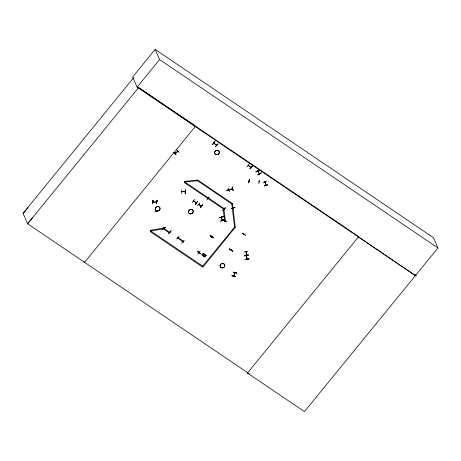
<?xml version="1.0" encoding="UTF-8"?>
<svg xmlns="http://www.w3.org/2000/svg" width="461" height="461" viewBox="0 0 461 461"><rect width="100%" height="100%" fill="white"/><g stroke="black" fill="none" stroke-linecap="round" stroke-linejoin="round"><path stroke-width="0.69" d="M175.238 153.259L175.105 153.15M174.869 153.542C175.549 152.286 178.488 151.415 177.502 151.185M177.796 150.995L177.906 151.312L177.71 151.018M246.157 251.81L246.099 251.499M246.162 251.648L246.554 255.14L246.451 254.639M246.514 255.74L246.635 255.878M246.981 258.984L246.762 258.777M153.035 200.207L152.545 203.837L153.035 200.276M156.244 201.918L156.308 201.843M157.08 200.316L156.55 203.866L156.849 200.235M157.057 200.31L156.596 203.854L156.832 200.23M181.64 189.949L181.404 193.499M181.594 191.522L181.738 191.638M185.04 191.557L185.103 191.707M185.241 193.511L185.593 189.955L185.282 193.574M185.253 193.585L185.616 189.961M156.654 210.982L156.803 211.438L156.527 211.138M163.747 227.918L163.816 228.097M246.214 251.983L245.938 251.597M247.038 259.163L246.577 255.567M203.007 254.409C200.258 255.296 204.016 254.887 203.14 253.32L203.289 254.42L204.16 254.063L203.289 254.42M203.047 254.495L203.14 253.32M203.151 255.78L203.243 254.587L204.361 254.144L203.284 254.674L203.151 255.78L203.001 254.662L201.878 254.864M204.972 255.797L203.802 256.166L204.972 255.797L205.064 254.622L205.214 255.722L206.084 255.371L205.214 255.722M205.076 257.082L205.168 255.89L206.286 255.446M200.426 253.51L197.464 251.504M210.423 235.594L213.362 237.53L210.412 235.502L213.403 237.611L213.224 237.83L210.251 235.709L213.224 237.83M202.926 255.63L203.001 254.662M204.851 256.933L204.932 255.964L203.802 256.166M205.174 255.636L205.329 254.858M233.681 275.862L233.86 275.73M249.268 179.404L248.675 182.942L249.349 179.392M258.926 181.657L259.122 181.818M258.846 183.685L259.531 180.147M193.655 201.175L193.539 200.881L196.357 202.65M198.841 204.459L198.668 204.442M213.708 143.302L214.123 143.423L213.76 143.071M183.04 241.91L183.34 242.094L183.772 241.299M221.47 217.362L221.361 217.062M221.539 217.534L221.28 217.281L222.352 220.37M233.767 276.058L235.006 272.664M173.705 152.274L176.085 154.896L173.699 152.193M198.922 252.432L199.25 252.092M211.806 236.873L211.432 237.11L211.697 236.787M224.582 220.744L224.686 220.813M231.117 249.931C231.491 249.176 231.526 250.358 231.082 249.718M243.731 234.476L243.662 234.534M243.829 234.136L243.932 234.205M231.946 275.834L235.617 276.565L231.975 275.592M235.542 276.744L231.952 275.845M228.91 189.834L232.58 188.682L232.194 188.803M232.442 188.532L232.563 188.872L232.494 188.555M169.919 232.056L170.028 232.43L170.074 232.114M236.937 272.947L233.272 272.18L236.873 273.091M257.906 171.256L257.532 170.893M177.911 151.277L174.88 153.49L175.284 153.386M229.307 189.857L229.169 189.552M232.58 188.837L228.944 189.955M234.81 272.82L235.012 273.073L234.943 272.514M211.455 237.075L211.553 236.677M211.997 236.13L211.904 236.528L212.256 236.326M224.714 221.032L224.334 221.113M156.538 211.213L156.786 211.409L156.584 210.936M164.041 228.195L163.805 227.722M229.566 249.119L232.517 251.147L229.653 248.905M229.664 249.003L232.603 250.934M211.899 236.476L212.048 236.579M259.307 173.486L259.422 173.97L257.849 171.071M265.945 184.792L266.112 185.241L265.006 181.986M152.919 201.999L156.648 201.883M221.297 217.252L222.3 220.594L222.133 220.11M222.271 220.554L222.19 220.225M222.427 220.508L222.26 220.07M227.884 190.128L228.12 190.381L227.947 189.863M23.183 213.65L27.965 207.704M32.385 217.823L27.597 223.769L247.73 372.736L247.471 373.058L249.476 373.825M155.138 49.379L132.641 76.981L137.101 87.187L415.453 275.557L437.95 247.949L433.496 237.749L155.138 49.379L159.598 59.578L437.95 247.949M133.557 77.759L23.05 213.357L27.597 223.769L138.559 87.619L358.693 236.585L247.471 373.058M137.101 87.187L159.598 59.578M84.323 262.655L195.545 126.181L138.652 87.504M212.527 144.685L214.907 141.706M214.895 141.752L212.394 144.604L214.889 141.694M224.501 220.784L224.593 221.124L225.331 220.998L223.96 209.369L184.388 182.602L184.855 182.032L184.775 181.219M216.301 144.979L216.658 144.984M218.065 143.895L215.523 146.725L218.076 143.907M235.064 227.515L202.857 267.224L150.182 231.583L150.649 231.013L163.257 228.846L163.667 228.149M197.902 180.078L197.492 180.775L184.798 181.905M192.26 202.373L194.611 199.417M193.424 200.714L193.441 201.002M163.206 228.719L169.193 232.863L169.602 232.165M196.075 202.788L196.426 202.828M195.245 204.39L197.579 201.376L195.383 204.482M199.711 202.88L197.273 205.715M201.065 206.073L201.422 206.079M201.163 205.946L201.077 206.05M202.644 204.805L200.293 207.813L202.713 204.903M200.31 207.819L202.696 204.891M183.115 241.76L183.42 241.99L177.427 237.98L177.894 237.409L183.824 241.426M246.889 166.836L249.268 163.909M249.85 168.789L252.426 166.052M224.351 208.672L223.942 209.369L223.17 209.369M202.223 266.712L234.54 227.25L231.797 203.993L232.206 203.295M247.69 372.713L247.43 373.03L304.456 411.621L415.453 275.557M171.1 230.707L168.663 233.658L171.14 230.794M209.225 196.962L206.943 199.959M208.153 198.334L208.418 198.703M181.818 243.241L184.221 240.331M223.792 208.873L223.654 208.983M222.842 210.677L225.296 207.848M225.222 207.744L222.859 210.74L225.417 207.928M223.349 219.747L226.305 221.781L223.187 219.828M210.274 235.807L210.418 235.496M224.645 220.894L224.403 221.171M200.155 251.112L197.769 254.04M242.469 233.306L245.396 235.231M232.517 251.159L229.659 248.894M211.53 236.977L211.386 236.879M223.239 219.874L226.178 221.902M242.59 233.145L245.546 235.162M179.075 152.499L176.69 149.796M259.278 169.942L255.964 171.941M255.988 171.982L259.272 169.93L255.941 171.884M261.139 172.927L257.855 174.973M261.174 173.008L257.837 174.944L261.128 172.91M228.397 188.14L229.399 191.574M251.089 167.343L248.174 165.217M223.988 209.311L223.718 209.15M154.769 211.766L158.348 210.314M165.753 227.532L162.197 229.042M165.741 227.498L162.255 229.186L165.712 227.434M201.918 254.945L203.042 254.749M203.843 256.247L204.932 255.964M263.087 182.619L266.694 181.242M264.257 185.99L267.939 184.821L264.211 185.875M219.471 217.644L223.199 216.635L219.471 217.644M219.511 217.782L223.199 216.635M220.496 221.107L224.248 220.156M224.202 219.983L220.491 221.084M232.344 187.01L233.116 190.41M229.774 189.402L226.103 190.6M233.053 190.347L232.332 187.005M232.903 207.559L233.093 207.997L232.966 207.709M234.96 207.323L231.359 208.724L235.001 207.41M249.228 181.277L249.067 180.937M201.394 206.384L198.414 204.246M208.251 198.507L208.516 198.691M223.804 209.029L224 209.012M156.556 202.022L156.573 201.843M152.545 203.825L152.862 200.287M185.287 191.741L185.305 191.563M197.435 180.649L231.797 203.993L232.534 203.866L235.277 227.123L234.488 227.123M150.511 230.206L163.182 228.166L163.257 228.846M244.197 251.925L247.955 251.239M248.346 254.783L244.555 255.377M244.612 255.648L248.398 255.019M248.473 255.411L244.687 256.039M248.825 258.823L245.039 259.457L248.859 258.944M177.629 237.427L177.842 237.68L177.75 237.306M156.619 202.189L152.948 202.125L152.937 201.814M232.142 188.716L232.16 188.658M185.351 191.909L181.576 191.649M184.832 181.346L197.51 180.084L197.481 180.643M257.711 170.973L259.555 173.935L259.359 173.497M185.408 191.718L181.674 191.488M198.841 252.622L198.668 252.155M228.011 190.013L228.045 190.197M185.455 193.585L185.587 189.955M177.808 237.692L177.837 237.282M156.665 211.115L156.786 211.409M233.243 272.123L236.868 273.137M198.881 204.465L198.645 204.304M249.09 181.259L249.021 180.971M249.908 168.882L252.432 166.064M248.07 165.487L251.003 167.441M216.451 144.846L216.578 145.14M197.953 180.205L232.263 203.422M184.855 182.032L224.409 208.798M234.54 227.25L235.122 227.642M163.724 228.276L169.654 232.292M150.591 230.886L202.69 266.141M358.428 236.908L416.323 276.26L415.494 274.364M179.099 236.17L176.649 239.005M83.522 261.381L84.582 262.332M208.17 198.656L208.326 198.633M216.71 145.152L213.725 143.054M201.474 206.24L198.633 204.315M193.77 201.025L193.568 200.887M152.96 202.137L152.856 201.855M221.372 217.563L221.234 217.102M233.053 207.934L232.92 207.479M264.919 181.83L265.11 182.349L264.775 181.962M264.793 181.876L265.997 185.322L265.818 184.838M259.191 173.555L259.422 173.97M257.647 170.824L257.918 171.302M258.898 181.692L258.955 182.003M216.537 145.134L213.645 143.152M228.91 189.627L229.031 189.967L228.846 189.69M227.832 189.938L227.988 190.422M233.047 207.438L233.22 207.957L233.122 207.623M243.581 234.378L243.731 234.678M246.307 254.945L246.036 251.706M246.451 255.59L246.791 259.019M224.334 220.986L224.484 221.286M234.868 273.045L234.897 272.584L233.825 275.943M174.84 153.317L175.036 153.611L174.834 153.369M196.236 202.794L193.343 200.812M181.939 191.494L182.066 191.805M153.202 201.82L153.225 201.981M156.463 210.988L156.677 211.49L156.452 211.069M232.108 186.987L233.087 190.433M223.222 209.496L224.593 221.124M150.568 230.333L150.649 231.013M197.475 251.47L200.454 253.498L197.504 251.476M248.859 258.909L245.045 259.48L248.859 258.909M163.868 228.241L163.672 227.855L163.851 228.258M216.601 154.666A2.403 2.167 -23.6 0 0 219.171 151.519A2.403 2.167 -23.6 0 0 215.12 151.225A2.403 2.167 -23.6 0 0 216.601 154.666M216.63 154.735A2.403 2.167 -23.6 0 0 219.2 151.583A2.403 2.167 -23.6 0 0 215.149 151.283A2.403 2.167 -23.6 0 0 216.63 154.735M222.058 267.904A2.397 2.161 -23.6 0 0 224.616 264.758A2.403 2.167 -23.6 0 0 220.577 264.458A2.403 2.167 -23.6 0 0 222.058 267.904A2.403 2.167 -23.6 0 0 224.622 264.758A2.397 2.161 -23.6 0 0 220.577 264.464A2.397 2.161 -23.6 0 0 222.058 267.904M190.526 213.881A2.414 2.178 -23.6 0 0 193.107 210.717A2.414 2.178 -23.6 0 0 189.016 210.377A2.414 2.178 -23.6 0 0 190.508 213.841A2.414 2.178 -23.6 0 0 193.09 210.677A2.414 2.178 -23.6 0 0 189.033 210.418A2.414 2.178 -23.6 0 0 190.526 213.881M157.31 211.023A2.414 2.178 -23.6 0 0 159.892 207.853A2.414 2.178 -23.6 0 0 155.818 207.559A2.414 2.178 -23.6 0 0 157.293 210.982A2.414 2.178 -23.6 0 0 159.875 207.819A2.414 2.178 -23.6 0 0 155.801 207.519A2.414 2.178 -23.6 0 0 157.31 211.023"/></g></svg>
